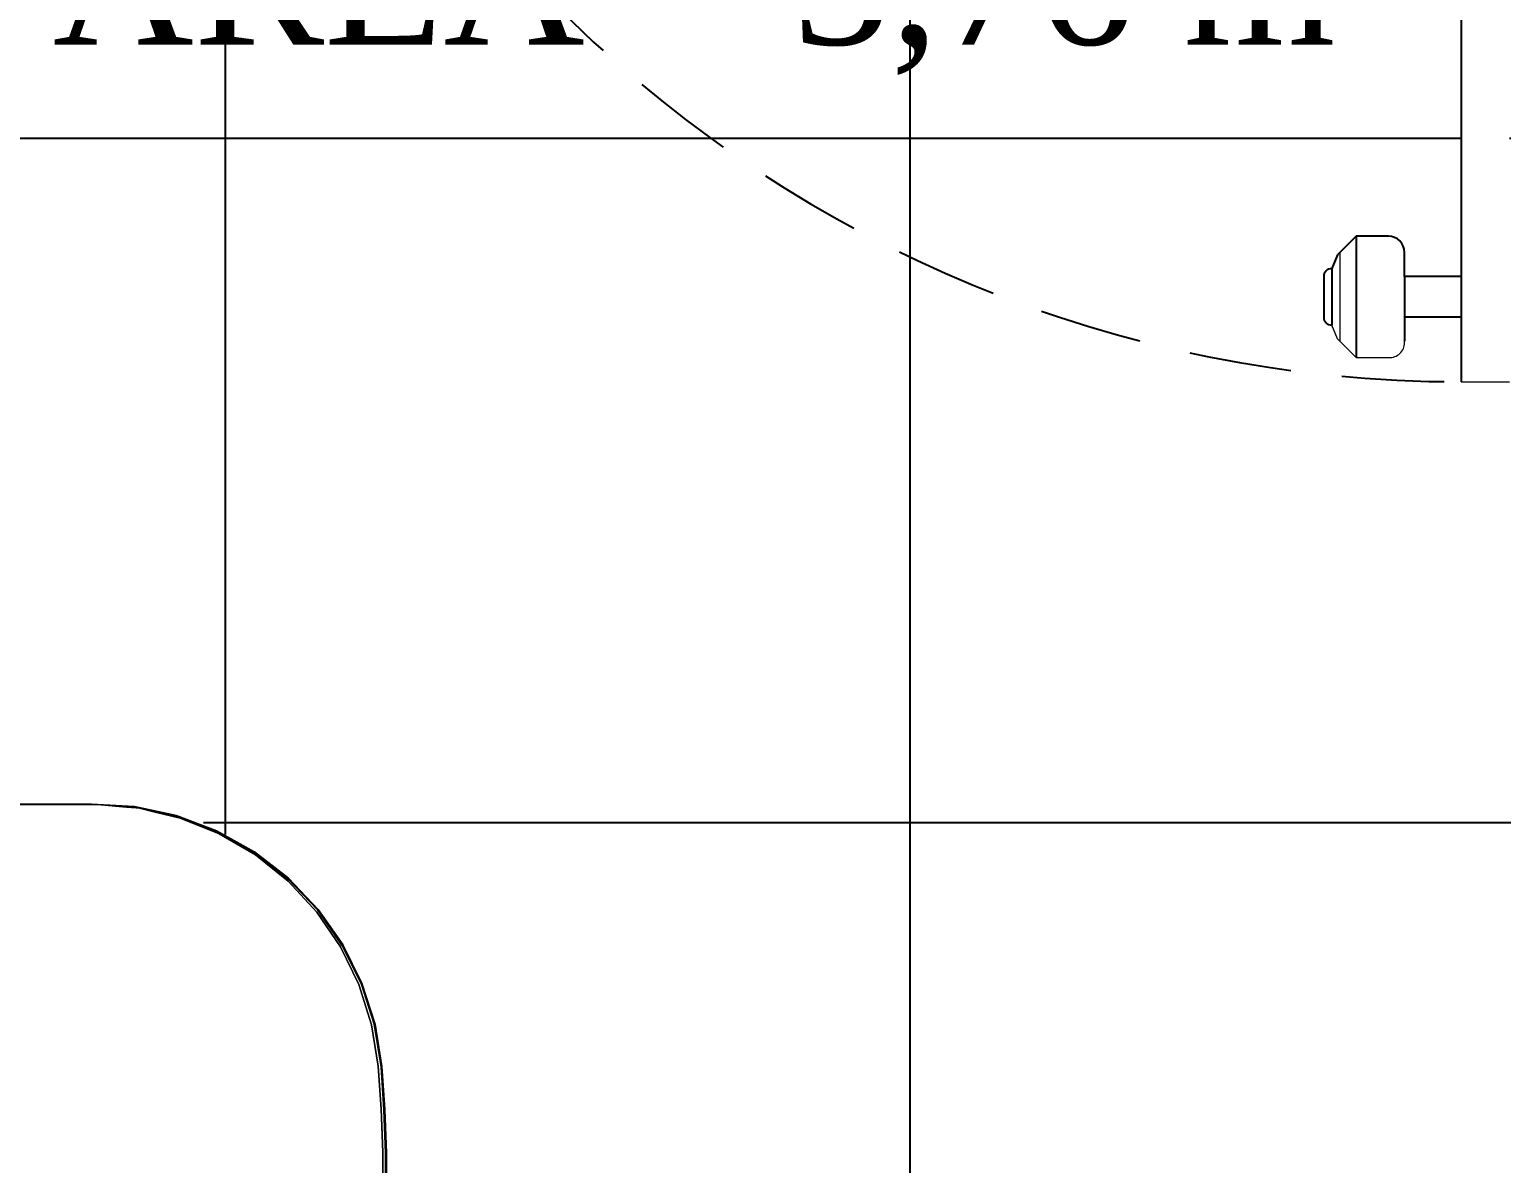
# Model space of a CAD drawing. Header units: millimetres. Extents: x 103208 to 171806, y -164 to 10038.
# Drawn here: x 108915.2 to 109006.3, y 6371.3 to 6441.4 of the extents above; entities that cross this region are included whole.
import ezdxf

# ---------------------------------------------------------------- set-up
doc = ezdxf.new("R2010")
doc.units = ezdxf.units.MM
doc.linetypes.add('HIDDEN', pattern=[9.525, 6.35, -3.175])
for name, color, linetype, lineweight in [('MEDIDAS', 7, 'Continuous', 0), ('Moveis', 1, 'Continuous', 9), ('Parede Baixa', 5, 'Continuous', 50), ('Portas - Janelas', 2, 'Continuous', 20)]:
    doc.layers.add(name, color=color, linetype=linetype, lineweight=lineweight)
for name, color, linetype in [('Piso', 55, 'Continuous'), ('PORTAS', 3, 'Continuous'), ('Portas-Cotas', 2, 'Continuous'), ('Portas-Projeção', 55, 'HIDDEN')]:
    doc.layers.add(name, color=color, linetype=linetype)
doc.styles.add('Valéria', font='romantic.ttf', dxfattribs={"height": 10})
doc.dimstyles.new('Cota - 50', dxfattribs={"dimtxt": 10, "dimasz": 5, "dimexe": 10, "dimexo": 20, "dimgap": 5, "dimtad": 1, "dimtxsty": 'Valéria', "dimblk": 'DOT', "dimcen": 0, "dimclrd": 12, "dimclre": 12, "dimclrt": 2, "dimazin": 2, "dimtfac": 1, "dimtix": 1, "dimtmove": 0, "dimatfit": 3, "dimldrblk": 'DOT', "dimfxl": 1, "dimarcsym": 0})

# ---------------------------------------------------------------- blocks, each defined once
blk = doc.blocks.new('_Dot')
at = {"color": 0, "linetype": 'ByBlock', "lineweight": -2}
blk.add_line((-0.5, 0), (-1, 0), dxfattribs=at)
at = {"color": 0, "linetype": 'ByBlock', "const_width": 0.5}
blk.add_lwpolyline([(-0.25, 0, 1), (0.25, 0, 1)], format="xyb", close=True, dxfattribs=at)
blk = doc.blocks.new('*D1096')
at = {"layer": 'Defpoints', "color": 0, "transparency": 16777216}
for p in [(109951.626, 6718.846, 9825), (110050.404, 6581.569), (107511.636, 4963.145, 9825)]:
    blk.add_point(p, dxfattribs=at)
at = {"layer": 'MEDIDAS', "color": 12, "lineweight": -2, "transparency": 16777216}
for p, q in [((109963.308, 6702.612), (110056.245, 6573.452)), ((107614.473, 4828.789), (110046.346, 6578.649)), ((107523.318, 4946.911), (107616.255, 4817.752))]:
    blk.add_line(p, q, dxfattribs=at)
at = {"layer": 'MEDIDAS', "color": 12, "lineweight": -2, "transparency": 16777216, "xscale": 5, "yscale": 5, "zscale": 5}
for p, rotation in [((110050.404, 6581.569), 35.73698977606095), ((107610.414, 4825.869), 215.736989776061)]:
    blk.add_blockref('_Dot', p, dxfattribs=dict(at, rotation=rotation))
at = {"layer": 'MEDIDAS', "color": 2, "transparency": 16777216, "insert": (108824.482, 5711.956), "char_height": 10, "attachment_point": 5, "rotation": 35.73699, "style": 'Valéria'}
blk.add_mtext('3006', dxfattribs=at)
blk = doc.blocks.new('u')
at = {"layer": 'Moveis', "invisible_edges": 3}
for points in [[(12556.061, 3322.426), (12633.549, 3335.554), (12556.095, 3322.404)], [(12556.061, 3322.426), (12633.549, 3335.554), (12556.095, 3322.404)], [(12556.061, 3322.426), (12633.549, 3335.554), (12556.095, 3322.404)], [(12556.061, 3322.426), (12633.549, 3335.554), (12556.095, 3322.404)], [(12556.061, 3322.426), (12633.549, 3335.554), (12556.095, 3322.404)], [(12556.095, 3322.404), (12633.549, 3335.554), (12556.232, 3322.311)], [(12556.095, 3322.404), (12633.549, 3335.554), (12556.232, 3322.311)], [(12556.095, 3322.404), (12633.549, 3335.554), (12556.232, 3322.311)], [(12556.095, 3322.404), (12633.549, 3335.554), (12556.232, 3322.311)], [(12556.095, 3322.404), (12633.549, 3335.554), (12556.232, 3322.311)], [(12556.232, 3322.311), (12633.549, 3335.554), (12556.257, 3322.282)], [(12556.232, 3322.311), (12633.549, 3335.554), (12556.257, 3322.282)], [(12556.232, 3322.311), (12633.549, 3335.554), (12556.257, 3322.282)], [(12556.232, 3322.311), (12633.549, 3335.554), (12556.257, 3322.282)], [(12556.232, 3322.311), (12633.549, 3335.554), (12556.257, 3322.282)], [(12556.257, 3322.282), (12633.549, 3335.554), (12556.359, 3322.193)], [(12556.257, 3322.282), (12633.549, 3335.554), (12556.359, 3322.193)], [(12556.257, 3322.282), (12633.549, 3335.554), (12556.359, 3322.193)], [(12556.257, 3322.282), (12633.549, 3335.554), (12556.359, 3322.193)], [(12556.257, 3322.282), (12633.549, 3335.554), (12556.359, 3322.193)], [(12556.359, 3322.193), (12633.549, 3335.554), (12556.382, 3322.167)], [(12556.359, 3322.193), (12633.549, 3335.554), (12556.382, 3322.167)], [(12556.359, 3322.193), (12633.549, 3335.554), (12556.382, 3322.167)], [(12556.359, 3322.193), (12633.549, 3335.554), (12556.382, 3322.167)], [(12556.359, 3322.193), (12633.549, 3335.554), (12556.382, 3322.167)], [(12556.382, 3322.167), (12633.549, 3335.554), (12556.494, 3322.031)], [(12556.382, 3322.167), (12633.549, 3335.554), (12556.494, 3322.031)], [(12556.382, 3322.167), (12633.549, 3335.554), (12556.494, 3322.031)], [(12556.382, 3322.167), (12633.549, 3335.554), (12556.494, 3322.031)], [(12556.382, 3322.167), (12633.549, 3335.554), (12556.494, 3322.031)], [(12556.494, 3322.031), (12633.549, 3335.554), (12556.593, 3321.876)], [(12556.494, 3322.031), (12633.549, 3335.554), (12556.593, 3321.876)], [(12556.494, 3322.031), (12633.549, 3335.554), (12556.593, 3321.876)], [(12556.494, 3322.031), (12633.549, 3335.554), (12556.593, 3321.876)], [(12556.494, 3322.031), (12633.549, 3335.554), (12556.593, 3321.876)], [(12556.593, 3321.876), (12633.549, 3335.554), (12556.603, 3321.851)], [(12556.593, 3321.876), (12633.549, 3335.554), (12556.603, 3321.851)], [(12556.593, 3321.876), (12633.549, 3335.554), (12556.603, 3321.851)], [(12556.593, 3321.876), (12633.549, 3335.554), (12556.603, 3321.851)], [(12556.593, 3321.876), (12633.549, 3335.554), (12556.603, 3321.851)], [(12556.603, 3321.851), (12633.549, 3335.554), (12556.676, 3321.704)], [(12556.603, 3321.851), (12633.549, 3335.554), (12556.676, 3321.704)], [(12556.603, 3321.851), (12633.549, 3335.554), (12556.676, 3321.704)], [(12556.603, 3321.851), (12633.549, 3335.554), (12556.676, 3321.704)], [(12556.603, 3321.851), (12633.549, 3335.554), (12556.676, 3321.704)], [(12556.676, 3321.704), (12633.549, 3335.554), (12556.684, 3321.683)], [(12556.676, 3321.704), (12633.549, 3335.554), (12556.684, 3321.683)], [(12556.676, 3321.704), (12633.549, 3335.554), (12556.684, 3321.683)], [(12556.676, 3321.704), (12633.549, 3335.554), (12556.684, 3321.683)], [(12556.676, 3321.704), (12633.549, 3335.554), (12556.684, 3321.683)], [(12556.684, 3321.683), (12633.549, 3335.554), (12556.748, 3321.503)], [(12556.684, 3321.683), (12633.549, 3335.554), (12556.748, 3321.503)], [(12556.684, 3321.683), (12633.549, 3335.554), (12556.748, 3321.503)], [(12556.684, 3321.683), (12633.549, 3335.554), (12556.748, 3321.503)], [(12556.684, 3321.683), (12633.549, 3335.554), (12556.748, 3321.503)], [(12556.748, 3321.503), (12633.549, 3335.554), (12556.795, 3321.312)], [(12556.748, 3321.503), (12633.549, 3335.554), (12556.795, 3321.312)], [(12556.748, 3321.503), (12633.549, 3335.554), (12556.795, 3321.312)], [(12556.748, 3321.503), (12633.549, 3335.554), (12556.795, 3321.312)], [(12556.748, 3321.503), (12633.549, 3335.554), (12556.795, 3321.312)], [(12556.795, 3321.312), (12633.549, 3335.554), (12556.824, 3321.114)], [(12556.795, 3321.312), (12633.549, 3335.554), (12556.824, 3321.114)], [(12556.795, 3321.312), (12633.549, 3335.554), (12556.824, 3321.114)], [(12556.795, 3321.312), (12633.549, 3335.554), (12556.824, 3321.114)], [(12556.795, 3321.312), (12633.549, 3335.554), (12556.824, 3321.114)], [(12556.824, 3321.114), (12633.549, 3335.554), (12556.833, 3320.923)], [(12556.824, 3321.114), (12633.549, 3335.554), (12556.833, 3320.923)], [(12556.824, 3321.114), (12633.549, 3335.554), (12556.833, 3320.923)], [(12556.824, 3321.114), (12633.549, 3335.554), (12556.833, 3320.923)], [(12556.824, 3321.114), (12633.549, 3335.554), (12556.833, 3320.923)], [(12556.833, 3320.923), (12633.549, 3335.554), (12556.833, 3308.185)], [(12556.833, 3320.923), (12633.549, 3335.554), (12556.833, 3308.185)], [(12556.833, 3320.923), (12633.549, 3335.554), (12556.833, 3308.185)], [(12556.833, 3320.923), (12633.549, 3335.554), (12556.833, 3308.185)], [(12556.833, 3320.923), (12633.549, 3335.554), (12556.833, 3308.185)]]:
    blk.add_3dface(points, dxfattribs=at)

msp = doc.modelspace()

# ---------------------------------------------------------------- hatches: boundary and pattern name
at = {"layer": 'Piso'}
h = msp.add_hatch(dxfattribs=at)
h.set_pattern_fill('ANSI37', color=256, scale=13.333333, angle=-45)
h.set_pattern_definition([(360, (-5584.31, 0), (3e-14, 42.333333), []), (90, (-5584.31, 0), (-42.333333, 3e-14), [])])
edge = h.paths.add_edge_path()
edge.add_line((109019.2804, 6498.6757), (109016.78055, 6498.6757))
edge.add_line((109016.78055, 6498.6757), (109016.78055, 6496.62162))
edge.add_line((109016.78055, 6496.62162), (109006.78055, 6496.62162))
edge.add_line((109006.78055, 6496.62162), (109006.78055, 6426.12162))
edge.add_line((109006.78055, 6426.12162), (109010.28055, 6426.12162))
edge.add_line((109010.28055, 6426.12162), (109010.28055, 6428.62162))
edge.add_line((109010.28055, 6428.62162), (109013.41632, 6428.62162))
edge.add_line((109013.41632, 6428.62162), (109015.17059, 6426.43446))
edge.add_line((109015.17059, 6426.43446), (109015.27935, 6426.15626))
edge.add_line((109015.27935, 6426.15626), (109015.28055, 6423.62162))
edge.add_line((109015.28055, 6423.62162), (109014.42699, 6422.26807))
edge.add_line((109014.42699, 6422.26807), (109013.28055, 6421.12162))
edge.add_line((109013.28055, 6421.12162), (109009.8588, 6421.2633))
edge.add_line((109009.8588, 6421.2633), (109010.28055, 6423.62162))
edge.add_line((109010.28055, 6423.62162), (109006.78055, 6423.62162))
edge.add_line((109006.78055, 6423.62162), (109006.78055, 6419.62162))
edge.add_line((109006.78055, 6419.62162), (109003.78055, 6419.62162))
edge.add_line((109003.78055, 6419.62162), (109003.78055, 6423.62162))
edge.add_line((109003.78055, 6423.62162), (109000.28055, 6423.62162))
edge.add_line((109000.28055, 6423.62162), (109000.28055, 6420.96827))
edge.add_line((109000.28055, 6420.96827), (108997.28055, 6421.12162))
edge.add_line((108997.28055, 6421.12162), (108996.1341, 6422.26807))
edge.add_line((108996.1341, 6422.26807), (108995.05564, 6423.50333))
edge.add_line((108995.05564, 6423.50333), (108995.24283, 6426.74597))
edge.add_line((108995.24283, 6426.74597), (108995.78055, 6426.62162))
edge.add_line((108995.78055, 6426.62162), (108996.1341, 6427.47517))
edge.add_line((108996.1341, 6427.47517), (108997.28055, 6428.62162))
edge.add_line((108997.28055, 6428.62162), (109000.58054, 6428.62162))
edge.add_line((109000.58054, 6428.62162), (109000.28055, 6426.12162))
edge.add_line((109000.28055, 6426.12162), (109003.78055, 6426.12162))
edge.add_line((109003.78055, 6426.12162), (109003.78055, 6498.62162))
edge.add_line((109003.78055, 6498.62162), (109006.78055, 6498.62162))
edge.add_line((109006.78055, 6498.62162), (109006.78055, 6501.62162))
edge.add_line((109006.78055, 6501.62162), (108924.69773, 6501.62162))
edge.add_line((108924.69773, 6501.62162), (108924.69773, 6495.79188))
edge.add_line((108924.69773, 6495.79188), (108914.69773, 6495.79188))
edge.add_line((108914.69773, 6495.79188), (108914.6852, 6498.10939))
edge.add_line((108914.6852, 6498.10939), (108909.86158, 6498.0833))
edge.add_line((108909.86158, 6498.0833), (108909.52567, 6418.08031))
edge.add_line((108909.52567, 6418.08031), (108858.89151, 6417.46787))
edge.add_line((108858.89151, 6417.46787), (108858.81581, 6401.58799))
edge.add_line((108858.81581, 6401.58799), (108864.45401, 6400.79907))
edge.add_line((108864.45401, 6400.79907), (108864.4851, 6398.58409))
edge.add_line((108864.4851, 6398.58409), (108864.83206, 6398.32863))
edge.add_line((108864.83206, 6398.32863), (108865.19709, 6397.86501))
edge.add_line((108865.19709, 6397.86501), (108865.36032, 6397.53206))
edge.add_line((108865.36032, 6397.53206), (108865.45598, 6397.14346))
edge.add_line((108865.45598, 6397.14346), (108865.49688, 6396.7975))
edge.add_line((108865.49688, 6396.7975), (108865.68125, 6380.05355))
edge.add_line((108865.68125, 6380.05355), (108865.1646, 6378.59321))
edge.add_line((108865.1646, 6378.59321), (108863.62894, 6377.97368))
edge.add_line((108863.62894, 6377.97368), (108863.09738, 6378.75546))
edge.add_line((108863.09738, 6378.75546), (108863.37799, 6379.34551))
edge.add_line((108863.37799, 6379.34551), (108864.02756, 6379.69958))
edge.add_line((108864.02756, 6379.69958), (108864.48039, 6380.36429))
edge.add_line((108864.48039, 6380.36429), (108864.45401, 6395.67907))
edge.add_line((108864.45401, 6395.67907), (108858.78778, 6395.70608))
edge.add_line((108858.78778, 6395.70608), (108858.65014, 6366.82893))
edge.add_line((108858.65014, 6366.82893), (108858.65411, 6376.81661))
edge.add_line((108858.65411, 6376.81661), (108862.12868, 6376.81661))
edge.add_line((108862.12868, 6376.81661), (108863.08181, 6376.8856))
edge.add_line((108863.08181, 6376.8856), (108865.48111, 6376.8856))
edge.add_line((108865.48111, 6376.8856), (108865.07841, 6372.65661))
edge.add_line((108865.07841, 6372.65661), (108867.60552, 6372.65661))
edge.add_line((108867.60552, 6372.65661), (108865.4069, 6393.38374))
edge.add_line((108865.4069, 6393.38374), (108921.97684, 6394.52432))
edge.add_line((108921.97684, 6394.52432), (108932.52236, 6388.86166))
edge.add_line((108932.52236, 6388.86166), (108937.30411, 6380.07023))
edge.add_line((108937.30411, 6380.07023), (108939.04384, 6377.16726))
edge.add_line((108939.04384, 6377.16726), (108937.28215, 6370.27731))
edge.add_line((108937.28215, 6370.27731), (108938.53327, 6363.14096))
edge.add_line((108938.53327, 6363.14096), (108938.29265, 6349.41566))
edge.add_line((108938.29265, 6349.41566), (108935.38735, 6344.19096))
edge.add_line((108935.38735, 6344.19096), (108931.84675, 6342.47854))
edge.add_line((108931.84675, 6342.47854), (108927.91561, 6342.4961))
edge.add_line((108927.91561, 6342.4961), (108912.94648, 6342.28792))
edge.add_line((108912.94648, 6342.28792), (108868.03574, 6343.03855))
edge.add_line((108868.03574, 6343.03855), (108867.95484, 6367.53661))
edge.add_line((108867.95484, 6367.53661), (108865.39087, 6367.53661))
edge.add_line((108865.39087, 6367.53661), (108865.29847, 6365.44075))
edge.add_line((108865.29847, 6365.44075), (108862.74244, 6365.14635))
edge.add_line((108862.74244, 6365.14635), (108863.41208, 6363.3651))
edge.add_line((108863.41208, 6363.3651), (108858.58321, 6363.38812))
edge.add_line((108858.58321, 6363.38812), (108858.53863, 6342.80594))
edge.add_line((108858.53863, 6342.80594), (109018.88611, 6342.08983))
edge.add_line((109018.88611, 6342.08983), (109018.84203, 6498.6757))

# ---------------------------------------------------------------- linework, layer by layer
at = {"layer": 'Moveis'}
for p, q in [((108919.08683, 6393.49962, 9825), (108867.95484, 6393.49962, 9825)), ((108919.45567, 6393.47315, 9825), (108878.95082, 6393.47315, 9825)), ((108919.08683, 6393.49962, 9825), (108919.45567, 6393.47315, 9825)), ((108921.24849, 6393.3138, 9825), (108919.45567, 6393.47315, 9825)), ((108919.45567, 6393.47315, 9825), (108921.74357, 6393.34028, 9825)), ((108921.84911, 6393.26042, 9825), (108921.24849, 6393.3138, 9825)), ((108921.73563, 6393.2846, 9825), (108921.24849, 6393.3138, 9825)), ((108921.73563, 6393.2846, 9825), (108921.84911, 6393.26042, 9825)), ((108921.74357, 6393.34028, 9825), (108924.34665, 6392.78561, 9825)), ((108922.04514, 6393.243, 9825), (108921.84911, 6393.26042, 9825)), ((108922.04514, 6393.243, 9825), (108922.94468, 6393.027, 9825)), ((108922.94468, 6393.027, 9825), (108924.33051, 6392.73173, 9825)), ((108922.94468, 6393.027, 9825), (108924.57297, 6392.63601, 9825)), ((108924.33051, 6392.73173, 9825), (108924.57297, 6392.63601, 9825)), ((108924.34665, 6392.78561, 9825), (108926.83757, 6391.84807, 9825)), ((108926.98461, 6391.66528, 9825), (108924.57297, 6392.63601, 9825)), ((108924.57297, 6392.63601, 9825), (108926.8136, 6391.79719, 9825)), ((108929.12909, 6390.50198, 9825), (108926.8136, 6391.79719, 9825)), ((108926.83757, 6391.84807, 9825), (108929.16036, 6390.54873, 9825)), ((108929.22804, 6390.35175, 9825), (108926.98461, 6391.66528, 9825)), ((108929.12909, 6390.50198, 9825), (108931.22496, 6388.8752, 9825)), ((108929.16036, 6390.54873, 9825), (108931.26284, 6388.91678, 9825)), ((108929.22804, 6390.35175, 9825), (108931.25485, 6388.72376, 9825)), ((108933.05411, 6386.95341, 9825), (108931.22496, 6388.8752, 9825)), ((108933.02133, 6386.81644, 9825), (108931.25485, 6388.72376, 9825)), ((108931.26284, 6388.91678, 9825), (108933.09775, 6386.98889, 9825)), ((108933.02133, 6386.81644, 9825), (108934.48936, 6384.67092, 9825)), ((108933.05411, 6386.95341, 9825), (108934.57544, 6384.77979, 9825)), ((108933.09775, 6386.98889, 9825), (108934.62387, 6384.80838, 9825)), ((108935.62727, 6382.33351, 9825), (108934.48936, 6384.67092, 9825)), ((108934.57544, 6384.77979, 9825), (108935.75477, 6382.40318, 9825)), ((108934.62387, 6384.80838, 9825), (108935.80692, 6382.42425, 9825)), ((108936.4105, 6379.85463, 9825), (108935.62727, 6382.33351, 9825)), ((108936.56559, 6379.87698, 9825), (108935.75477, 6382.40318, 9825)), ((108935.80692, 6382.42425, 9825), (108936.62029, 6379.89007, 9825)), ((108936.4105, 6379.85463, 9825), (108936.82217, 6377.28775, 9825)), ((108936.56559, 6379.87698, 9825), (108936.98969, 6377.25797, 9825)), ((108936.62029, 6379.89007, 9825), (108937.04573, 6377.26278, 9825)), ((108937.00447, 6374.62719, 9825), (108936.82217, 6377.28775, 9825)), ((108937.17199, 6374.59741, 9825), (108936.98969, 6377.25797, 9825)), ((108937.04573, 6377.26278, 9825), (108937.22816, 6374.6003, 9825)), ((108937.00447, 6374.62719, 9825), (108937.09567, 6371.96195, 9825)), ((108937.2632, 6371.93217, 9825), (108937.17199, 6374.59741, 9825)), ((108937.22816, 6374.6003, 9825), (108937.31943, 6371.93313, 9825)), ((108937.09567, 6371.96195, 9825), (108937.09567, 6368.29082, 9825)), ((108937.2632, 6368.26104, 9825), (108937.2632, 6371.93217, 9825)), ((108937.31943, 6371.93313, 9825), (108937.33084, 6370.59877, 9825))]:
    msp.add_line(p, q, dxfattribs=at)
for points, invisible_edges in [([(108867.95484, 6393.49962, 9825), (108963.44284, 6434.87444, 9825), (108919.08683, 6393.49962, 9825)], 3), ([(108867.95484, 6393.49962, 9825), (108963.44284, 6434.87444, 9825), (108919.08683, 6393.49962, 9825)], 3), ([(108867.95484, 6393.49962, 9825), (108963.44284, 6434.87444, 9825), (108919.08683, 6393.49962, 9825)], 3), ([(108867.95484, 6393.49962, 9825), (108963.44284, 6434.87444, 9825), (108919.08683, 6393.49962, 9825)], 3), ([(108867.95484, 6393.49962, 9825), (108963.44284, 6434.87444, 9825), (108919.08683, 6393.49962, 9825)], 3), ([(108919.08683, 6393.49962, 9825), (108963.44284, 6434.87444, 9825), (108919.45567, 6393.47315, 9825)], 3), ([(108919.08683, 6393.49962, 9825), (108963.44284, 6434.87444, 9825), (108919.45567, 6393.47315, 9825)], 3), ([(108919.08683, 6393.49962, 9825), (108963.44284, 6434.87444, 9825), (108919.45567, 6393.47315, 9825)], 3), ([(108919.08683, 6393.49962, 9825), (108963.44284, 6434.87444, 9825), (108919.45567, 6393.47315, 9825)], 3), ([(108919.08683, 6393.49962, 9825), (108963.44284, 6434.87444, 9825), (108919.45567, 6393.47315, 9825)], 3), ([(108919.45567, 6393.47315, 9825), (108963.44284, 6434.87444, 9825), (108921.74357, 6393.34028, 9825)], 3), ([(108919.45567, 6393.47315, 9825), (108963.44284, 6434.87444, 9825), (108921.74357, 6393.34028, 9825)], 3), ([(108919.45567, 6393.47315, 9825), (108963.44284, 6434.87444, 9825), (108921.74357, 6393.34028, 9825)], 3), ([(108919.45567, 6393.47315, 9825), (108963.44284, 6434.87444, 9825), (108921.74357, 6393.34028, 9825)], 3), ([(108919.45567, 6393.47315, 9825), (108963.44284, 6434.87444, 9825), (108921.74357, 6393.34028, 9825)], 3), ([(108921.74357, 6393.34028, 9825), (108963.44284, 6434.87444, 9825), (108924.34665, 6392.78561, 9825)], 3), ([(108921.74357, 6393.34028, 9825), (108963.44284, 6434.87444, 9825), (108924.34665, 6392.78561, 9825)], 3), ([(108921.74357, 6393.34028, 9825), (108963.44284, 6434.87444, 9825), (108924.34665, 6392.78561, 9825)], 3), ([(108921.74357, 6393.34028, 9825), (108963.44284, 6434.87444, 9825), (108924.34665, 6392.78561, 9825)], 3), ([(108921.74357, 6393.34028, 9825), (108963.44284, 6434.87444, 9825), (108924.34665, 6392.78561, 9825)], 3), ([(108924.34665, 6392.78561, 9825), (108963.44284, 6434.87444, 9825), (108926.83757, 6391.84807, 9825)], 3), ([(108924.34665, 6392.78561, 9825), (108963.44284, 6434.87444, 9825), (108926.83757, 6391.84807, 9825)], 3), ([(108924.34665, 6392.78561, 9825), (108963.44284, 6434.87444, 9825), (108926.83757, 6391.84807, 9825)], 3), ([(108924.34665, 6392.78561, 9825), (108963.44284, 6434.87444, 9825), (108926.83757, 6391.84807, 9825)], 3), ([(108924.34665, 6392.78561, 9825), (108963.44284, 6434.87444, 9825), (108926.83757, 6391.84807, 9825)], 3), ([(108926.83757, 6391.84807, 9825), (108963.44284, 6434.87444, 9825), (108929.16036, 6390.54873, 9825)], 3), ([(108926.83757, 6391.84807, 9825), (108963.44284, 6434.87444, 9825), (108929.16036, 6390.54873, 9825)], 3), ([(108926.83757, 6391.84807, 9825), (108963.44284, 6434.87444, 9825), (108929.16036, 6390.54873, 9825)], 3), ([(108926.83757, 6391.84807, 9825), (108963.44284, 6434.87444, 9825), (108929.16036, 6390.54873, 9825)], 3), ([(108926.83757, 6391.84807, 9825), (108963.44284, 6434.87444, 9825), (108929.16036, 6390.54873, 9825)], 3), ([(108929.16036, 6390.54873, 9825), (108963.44284, 6434.87444, 9825), (108931.26284, 6388.91678, 9825)], 3), ([(108929.16036, 6390.54873, 9825), (108963.44284, 6434.87444, 9825), (108931.26284, 6388.91678, 9825)], 3), ([(108929.16036, 6390.54873, 9825), (108963.44284, 6434.87444, 9825), (108931.26284, 6388.91678, 9825)], 3), ([(108929.16036, 6390.54873, 9825), (108963.44284, 6434.87444, 9825), (108931.26284, 6388.91678, 9825)], 3), ([(108929.16036, 6390.54873, 9825), (108963.44284, 6434.87444, 9825), (108931.26284, 6388.91678, 9825)], 3), ([(108931.26284, 6388.91678, 9825), (108963.44284, 6434.87444, 9825), (108933.09775, 6386.98889, 9825)], 3), ([(108931.26284, 6388.91678, 9825), (108963.44284, 6434.87444, 9825), (108933.09775, 6386.98889, 9825)], 3), ([(108931.26284, 6388.91678, 9825), (108963.44284, 6434.87444, 9825), (108933.09775, 6386.98889, 9825)], 3), ([(108931.26284, 6388.91678, 9825), (108963.44284, 6434.87444, 9825), (108933.09775, 6386.98889, 9825)], 3), ([(108931.26284, 6388.91678, 9825), (108963.44284, 6434.87444, 9825), (108933.09775, 6386.98889, 9825)], 3), ([(108933.09775, 6386.98889, 9825), (108963.44284, 6434.87444, 9825), (108934.62387, 6384.80838, 9825)], 3), ([(108933.09775, 6386.98889, 9825), (108963.44284, 6434.87444, 9825), (108934.62387, 6384.80838, 9825)], 3), ([(108933.09775, 6386.98889, 9825), (108963.44284, 6434.87444, 9825), (108934.62387, 6384.80838, 9825)], 3), ([(108933.09775, 6386.98889, 9825), (108963.44284, 6434.87444, 9825), (108934.62387, 6384.80838, 9825)], 3), ([(108933.09775, 6386.98889, 9825), (108963.44284, 6434.87444, 9825), (108934.62387, 6384.80838, 9825)], 3), ([(108934.62387, 6384.80838, 9825), (108963.44284, 6434.87444, 9825), (108935.80692, 6382.42425, 9825)], 3), ([(108934.62387, 6384.80838, 9825), (108963.44284, 6434.87444, 9825), (108935.80692, 6382.42425, 9825)], 3), ([(108934.62387, 6384.80838, 9825), (108963.44284, 6434.87444, 9825), (108935.80692, 6382.42425, 9825)], 3), ([(108934.62387, 6384.80838, 9825), (108963.44284, 6434.87444, 9825), (108935.80692, 6382.42425, 9825)], 3), ([(108934.62387, 6384.80838, 9825), (108963.44284, 6434.87444, 9825), (108935.80692, 6382.42425, 9825)], 3), ([(108935.80692, 6382.42425, 9825), (108963.44284, 6434.87444, 9825), (108936.62029, 6379.89007, 9825)], 3), ([(108935.80692, 6382.42425, 9825), (108963.44284, 6434.87444, 9825), (108936.62029, 6379.89007, 9825)], 3), ([(108935.80692, 6382.42425, 9825), (108963.44284, 6434.87444, 9825), (108936.62029, 6379.89007, 9825)], 3), ([(108935.80692, 6382.42425, 9825), (108963.44284, 6434.87444, 9825), (108936.62029, 6379.89007, 9825)], 3), ([(108935.80692, 6382.42425, 9825), (108963.44284, 6434.87444, 9825), (108936.62029, 6379.89007, 9825)], 3), ([(108936.62029, 6379.89007, 9825), (108963.44284, 6434.87444, 9825), (108937.04573, 6377.26278, 9825)], 3), ([(108936.62029, 6379.89007, 9825), (108963.44284, 6434.87444, 9825), (108937.04573, 6377.26278, 9825)], 3), ([(108936.62029, 6379.89007, 9825), (108963.44284, 6434.87444, 9825), (108937.04573, 6377.26278, 9825)], 3), ([(108936.62029, 6379.89007, 9825), (108963.44284, 6434.87444, 9825), (108937.04573, 6377.26278, 9825)], 3), ([(108936.62029, 6379.89007, 9825), (108963.44284, 6434.87444, 9825), (108937.04573, 6377.26278, 9825)], 3), ([(108937.04573, 6377.26278, 9825), (108963.44284, 6434.87444, 9825), (108937.22816, 6374.6003, 9825)], 3), ([(108937.04573, 6377.26278, 9825), (108963.44284, 6434.87444, 9825), (108937.22816, 6374.6003, 9825)], 3), ([(108937.04573, 6377.26278, 9825), (108963.44284, 6434.87444, 9825), (108937.22816, 6374.6003, 9825)], 3), ([(108937.04573, 6377.26278, 9825), (108963.44284, 6434.87444, 9825), (108937.22816, 6374.6003, 9825)], 3), ([(108937.04573, 6377.26278, 9825), (108963.44284, 6434.87444, 9825), (108937.22816, 6374.6003, 9825)], 3), ([(108937.22816, 6374.6003, 9825), (108963.44284, 6434.87444, 9825), (108937.31943, 6371.93313, 9825)], 3), ([(108937.22816, 6374.6003, 9825), (108963.44284, 6434.87444, 9825), (108937.31943, 6371.93313, 9825)], 3), ([(108937.22816, 6374.6003, 9825), (108963.44284, 6434.87444, 9825), (108937.31943, 6371.93313, 9825)], 3), ([(108937.22816, 6374.6003, 9825), (108963.44284, 6434.87444, 9825), (108937.31943, 6371.93313, 9825)], 3), ([(108937.22816, 6374.6003, 9825), (108963.44284, 6434.87444, 9825), (108937.31943, 6371.93313, 9825)], 3), ([(108937.31943, 6371.93313, 9825), (108963.44284, 6434.87444, 9825), (108937.33084, 6370.59877, 9825)], 3), ([(108937.31943, 6371.93313, 9825), (108963.44284, 6434.87444, 9825), (108937.33084, 6370.59877, 9825)], 3), ([(108937.31943, 6371.93313, 9825), (108963.44284, 6434.87444, 9825), (108937.33084, 6370.59877, 9825)], 3), ([(108937.31943, 6371.93313, 9825), (108963.44284, 6434.87444, 9825), (108937.33084, 6370.59877, 9825)], 3), ([(108937.31943, 6371.93313, 9825), (108963.44284, 6434.87444, 9825), (108937.33084, 6370.59877, 9825)], 3), ([(108878.95082, 6393.47315, 9825), (108867.95484, 6393.49962, 9825), (108919.08683, 6393.49962, 9825)], 13), ([(108878.49248, 6346.77962, 9825), (108878.65243, 6393.25011, 9825), (108919.45567, 6346.77962, 9825)], 3), ([(108878.95082, 6393.47315, 9825), (108919.08683, 6393.49962, 9825), (108919.45567, 6393.47315, 9825)], 1), ([(108919.45567, 6346.77962, 9825), (108878.95082, 6393.47315, 9825), (108919.45567, 6393.47315, 9825)], 13), ([(108922.04514, 6347.00977, 9825), (108919.45567, 6393.47315, 9825), (108921.24849, 6393.3138, 9825)], 13), ([(108921.74357, 6393.34028, 9825), (108921.24849, 6393.3138, 9825), (108919.45567, 6393.47315, 9825)], 1), ([(108919.45567, 6346.77962, 9825), (108919.45567, 6393.47315, 9825), (108922.04514, 6347.00977, 9825)], 3), ([(108921.24849, 6393.3138, 9825), (108921.74357, 6393.34028, 9825), (108921.73563, 6393.2846, 9825)], 3), ([(108922.04514, 6347.00977, 9825), (108921.24849, 6393.3138, 9825), (108921.84911, 6393.26042, 9825)], 13), ([(108921.73563, 6393.2846, 9825), (108921.74357, 6393.34028, 9825), (108921.84911, 6393.26042, 9825)], 3), ([(108922.04514, 6393.243, 9825), (108921.74357, 6393.34028, 9825), (108924.34665, 6392.78561, 9825)], 13), ([(108921.84911, 6393.26042, 9825), (108921.74357, 6393.34028, 9825), (108922.04514, 6393.243, 9825)], 3), ([(108922.04514, 6347.00977, 9825), (108921.84911, 6393.26042, 9825), (108922.04514, 6393.243, 9825)], 13), ([(108924.57297, 6347.61676, 9825), (108922.04514, 6393.243, 9825), (108922.94468, 6393.027, 9825)], 13), ([(108922.04514, 6347.00977, 9825), (108922.04514, 6393.243, 9825), (108924.57297, 6347.61676, 9825)], 3), ([(108922.04514, 6393.243, 9825), (108924.34665, 6392.78561, 9825), (108922.94468, 6393.027, 9825)], 3), ([(108924.57297, 6347.61676, 9825), (108922.94468, 6393.027, 9825), (108924.57297, 6392.63601, 9825)], 13), ([(108922.94468, 6393.027, 9825), (108924.34665, 6392.78561, 9825), (108924.33051, 6392.73173, 9825)], 3), ([(108924.33051, 6392.73173, 9825), (108924.34665, 6392.78561, 9825), (108924.57297, 6392.63601, 9825)], 3), ([(108924.57297, 6392.63601, 9825), (108924.34665, 6392.78561, 9825), (108926.83757, 6391.84807, 9825)], 13), ([(108924.57297, 6392.63601, 9825), (108926.83757, 6391.84807, 9825), (108926.8136, 6391.79719, 9825)], 3), ([(108924.57297, 6347.61676, 9825), (108924.57297, 6392.63601, 9825), (108926.98461, 6348.58749, 9825)], 3), ([(108926.98461, 6348.58749, 9825), (108924.57297, 6392.63601, 9825), (108926.98461, 6391.66528, 9825)], 13), ([(108926.8136, 6391.79719, 9825), (108926.98461, 6391.66528, 9825), (108924.57297, 6392.63601, 9825)], 1), ([(108926.8136, 6391.79719, 9825), (108926.83757, 6391.84807, 9825), (108929.12909, 6390.50198, 9825)], 3), ([(108926.98461, 6391.66528, 9825), (108926.8136, 6391.79719, 9825), (108929.12909, 6390.50198, 9825)], 13), ([(108929.12909, 6390.50198, 9825), (108926.83757, 6391.84807, 9825), (108929.16036, 6390.54873, 9825)], 13), ([(108929.22804, 6349.90102, 9825), (108926.98461, 6391.66528, 9825), (108929.22804, 6390.35175, 9825)], 13), ([(108926.98461, 6348.58749, 9825), (108926.98461, 6391.66528, 9825), (108929.22804, 6349.90102, 9825)], 3), ([(108926.98461, 6391.66528, 9825), (108929.12909, 6390.50198, 9825), (108929.22804, 6390.35175, 9825)], 3), ([(108929.12909, 6390.50198, 9825), (108929.16036, 6390.54873, 9825), (108931.22496, 6388.8752, 9825)], 3), ([(108929.22804, 6390.35175, 9825), (108929.12909, 6390.50198, 9825), (108931.22496, 6388.8752, 9825)], 13), ([(108931.22496, 6388.8752, 9825), (108929.16036, 6390.54873, 9825), (108931.26284, 6388.91678, 9825)], 13), ([(108929.22804, 6349.90102, 9825), (108929.22804, 6390.35175, 9825), (108931.25485, 6351.52901, 9825)], 3), ([(108929.22804, 6390.35175, 9825), (108931.22496, 6388.8752, 9825), (108931.25485, 6388.72376, 9825)], 3), ([(108931.25485, 6351.52901, 9825), (108929.22804, 6390.35175, 9825), (108931.25485, 6388.72376, 9825)], 13), ([(108931.22496, 6388.8752, 9825), (108931.26284, 6388.91678, 9825), (108933.05411, 6386.95341, 9825)], 3), ([(108931.25485, 6388.72376, 9825), (108931.22496, 6388.8752, 9825), (108933.05411, 6386.95341, 9825)], 13), ([(108931.25485, 6351.52901, 9825), (108931.25485, 6388.72376, 9825), (108933.02133, 6353.43633, 9825)], 3), ([(108933.02133, 6353.43633, 9825), (108931.25485, 6388.72376, 9825), (108933.02133, 6386.81644, 9825)], 13), ([(108931.25485, 6388.72376, 9825), (108933.05411, 6386.95341, 9825), (108933.02133, 6386.81644, 9825)], 3), ([(108933.05411, 6386.95341, 9825), (108931.26284, 6388.91678, 9825), (108933.09775, 6386.98889, 9825)], 13), ([(108933.02133, 6386.81644, 9825), (108933.05411, 6386.95341, 9825), (108934.48936, 6384.67092, 9825)], 3), ([(108933.02133, 6353.43633, 9825), (108933.02133, 6386.81644, 9825), (108934.48936, 6355.58184, 9825)], 3), ([(108934.48936, 6355.58184, 9825), (108933.02133, 6386.81644, 9825), (108934.48936, 6384.67092, 9825)], 13), ([(108933.05411, 6386.95341, 9825), (108933.09775, 6386.98889, 9825), (108934.57544, 6384.77979, 9825)], 3), ([(108934.48936, 6384.67092, 9825), (108933.05411, 6386.95341, 9825), (108934.57544, 6384.77979, 9825)], 13), ([(108934.57544, 6384.77979, 9825), (108933.09775, 6386.98889, 9825), (108934.62387, 6384.80838, 9825)], 13), ([(108934.48936, 6384.67092, 9825), (108934.57544, 6384.77979, 9825), (108935.62727, 6382.33351, 9825)], 3), ([(108934.48936, 6355.58184, 9825), (108934.48936, 6384.67092, 9825), (108935.62727, 6357.91926, 9825)], 3), ([(108935.62727, 6357.91926, 9825), (108934.48936, 6384.67092, 9825), (108935.62727, 6382.33351, 9825)], 13), ([(108934.57544, 6384.77979, 9825), (108934.62387, 6384.80838, 9825), (108935.75477, 6382.40318, 9825)], 3), ([(108935.62727, 6382.33351, 9825), (108934.57544, 6384.77979, 9825), (108935.75477, 6382.40318, 9825)], 13), ([(108935.75477, 6382.40318, 9825), (108934.62387, 6384.80838, 9825), (108935.80692, 6382.42425, 9825)], 13), ([(108935.62727, 6382.33351, 9825), (108935.75477, 6382.40318, 9825), (108936.4105, 6379.85463, 9825)], 3), ([(108935.62727, 6357.91926, 9825), (108935.62727, 6382.33351, 9825), (108936.4105, 6360.39814, 9825)], 3), ([(108936.4105, 6360.39814, 9825), (108935.62727, 6382.33351, 9825), (108936.4105, 6379.85463, 9825)], 13), ([(108935.75477, 6382.40318, 9825), (108935.80692, 6382.42425, 9825), (108936.56559, 6379.87698, 9825)], 3), ([(108936.4105, 6379.85463, 9825), (108935.75477, 6382.40318, 9825), (108936.56559, 6379.87698, 9825)], 13), ([(108936.56559, 6379.87698, 9825), (108935.80692, 6382.42425, 9825), (108936.62029, 6379.89007, 9825)], 13), ([(108936.4105, 6379.85463, 9825), (108936.56559, 6379.87698, 9825), (108936.82217, 6377.28775, 9825)], 3), ([(108936.4105, 6360.39814, 9825), (108936.4105, 6379.85463, 9825), (108936.82217, 6362.96502, 9825)], 3), ([(108936.82217, 6362.96502, 9825), (108936.4105, 6379.85463, 9825), (108936.82217, 6377.28775, 9825)], 13), ([(108936.56559, 6379.87698, 9825), (108936.62029, 6379.89007, 9825), (108936.98969, 6377.25797, 9825)], 3), ([(108936.82217, 6377.28775, 9825), (108936.56559, 6379.87698, 9825), (108936.98969, 6377.25797, 9825)], 13), ([(108936.98969, 6377.25797, 9825), (108936.62029, 6379.89007, 9825), (108937.04573, 6377.26278, 9825)], 13), ([(108936.82217, 6377.28775, 9825), (108936.98969, 6377.25797, 9825), (108937.00447, 6374.62719, 9825)], 3), ([(108936.82217, 6362.96502, 9825), (108936.82217, 6377.28775, 9825), (108937.00447, 6365.62558, 9825)], 3), ([(108937.00447, 6365.62558, 9825), (108936.82217, 6377.28775, 9825), (108937.00447, 6374.62719, 9825)], 13), ([(108936.98969, 6377.25797, 9825), (108937.04573, 6377.26278, 9825), (108937.17199, 6374.59741, 9825)], 3), ([(108937.00447, 6374.62719, 9825), (108936.98969, 6377.25797, 9825), (108937.17199, 6374.59741, 9825)], 13), ([(108937.17199, 6374.59741, 9825), (108937.04573, 6377.26278, 9825), (108937.22816, 6374.6003, 9825)], 13), ([(108937.00447, 6374.62719, 9825), (108937.17199, 6374.59741, 9825), (108937.09567, 6371.96195, 9825)], 3), ([(108937.00447, 6365.62558, 9825), (108937.00447, 6374.62719, 9825), (108937.09567, 6371.96195, 9825)], 13), ([(108937.09567, 6371.96195, 9825), (108937.17199, 6374.59741, 9825), (108937.09567, 6368.29082, 9825)], 3), ([(108937.17199, 6374.59741, 9825), (108937.22816, 6374.6003, 9825), (108937.2632, 6371.93217, 9825)], 3), ([(108937.2632, 6368.26104, 9825), (108937.17199, 6374.59741, 9825), (108937.2632, 6371.93217, 9825)], 1), ([(108937.17199, 6365.5958, 9825), (108937.17199, 6374.59741, 9825), (108937.2632, 6368.26104, 9825)], 3), ([(108937.2632, 6371.93217, 9825), (108937.22816, 6374.6003, 9825), (108937.31943, 6371.93313, 9825)], 13), ([(108937.00447, 6365.62558, 9825), (108937.09567, 6371.96195, 9825), (108937.09567, 6368.29082, 9825)], 1), ([(108937.31943, 6368.26008, 9825), (108937.2632, 6368.26104, 9825), (108937.2632, 6371.93217, 9825)], 13), ([(108937.31943, 6368.26008, 9825), (108937.31943, 6371.93313, 9825), (108937.33084, 6370.59877, 9825)], 1)]:
    msp.add_3dface(points, dxfattribs=dict(at, invisible_edges=invisible_edges))
msp.add_3dface([(108924.57297, 6392.63601, 9825), (108922.94468, 6393.027, 9825), (108924.33051, 6392.73173, 9825)], dxfattribs=at)
at = {"layer": 'PORTAS', "color": 2, "linetype": 'Continuous'}
for p, q in [((109003.78055, 6498.62162, 9825), (109003.78055, 6419.62162, 9825)), ((108997.28055, 6428.62162, 9825), (108996.1341, 6427.47517, 9825)), ((108997.28055, 6428.62162, 9825), (108997.28055, 6421.12162, 9825)), ((108999.28055, 6428.62162, 9825), (108997.28055, 6428.62162, 9825)), ((108996.1341, 6427.47517, 9825), (108995.78055, 6426.62162, 9825)), ((109000.28055, 6426.12162, 9825), (109000.28055, 6427.62162, 9825)), ((108995.28055, 6426.12162, 9825), (108995.28055, 6423.62162, 9825)), ((108995.78055, 6426.62162, 9825), (108995.78055, 6423.12162, 9825)), ((109003.78055, 6426.12162, 9825), (109000.28055, 6426.12162, 9825)), ((109000.28055, 6426.12162, 9825), (109000.28055, 6423.62162, 9825)), ((109003.78055, 6423.62162, 9825), (109000.28055, 6423.62162, 9825)), ((109000.28055, 6423.62162, 9825), (109000.28055, 6422.12162, 9825))]:
    msp.add_line(p, q, dxfattribs=at)
for centre, radius, start, end in [((108999.28055, 6427.62162, 9825), 1, 0, 90), ((108995.78055, 6426.12162, 9825), 0.5, 90, 180), ((108995.78055, 6423.62162, 9825), 0.5, 180, 270)]:
    msp.add_arc(centre, radius, start, end, dxfattribs=at)
at = {"layer": 'Portas - Janelas', "color": 2, "linetype": 'Continuous'}
for p, q in [((108996.28055, 6427.62162, 9825), (108996.28055, 6422.12162, 9825)), ((108996.1341, 6422.26807, 9825), (108995.78055, 6423.12162, 9825))]:
    msp.add_line(p, q, dxfattribs=at)
at = {"layer": 'Portas - Janelas'}
for p, q in [((108996.1341, 6422.26807, 9825), (108996.28055, 6422.12162, 9825)), ((108996.28055, 6422.12162, 9825), (108997.28055, 6421.12162, 9825)), ((108997.28055, 6421.12162, 9825), (108999.41014, 6421.12162, 9825)), ((109003.78055, 6419.62162, 9825), (109006.78055, 6419.62162, 9825))]:
    msp.add_line(p, q, dxfattribs=at)
msp.add_arc((108999.36741, 6422.03762, 9825), 0.917, 272.6710001, 5.255826, dxfattribs=at)
at = {"layer": 'Portas-Projeção'}
msp.add_arc((109003.78055, 6498.62162, 9825), 79, 181.7522156, 270, dxfattribs=at)

# ---------------------------------------------------------------- block references
at = {"layer": 'Parede Baixa', "xscale": 1.28, "yscale": 1.28, "zscale": 1.28, "rotation": 359.9999999999378}
msp.add_blockref('u', (92792.70442, 2155.73539, 9825), dxfattribs=at)

# ---------------------------------------------------------------- texts
at = {"layer": 'Portas-Cotas', "insert": (108958.15833, 6468.47947, -9825), "char_height": 12, "attachment_point": 2, "style": 'Valéria'}
msp.add_mtext('LAVABO\\P{\\H0.6667x;ÁREA = 3,76 m²}', dxfattribs=at)

# ---------------------------------------------------------------- dimensions: what is measured, and where the dimension line sits
at = {"layer": 'MEDIDAS'}
dim = msp.add_aligned_dim(p1=(107511.63637, 4963.1452, 9825), p2=(109951.62649, 6718.84569, 9825), distance=-169.12081, dimstyle='Cota - 50', dxfattribs=at)
dim.commit()
dim.dimension.update_dxf_attribs({"geometry": '*D1096', "text_midpoint": (108824.48199, 5711.9561)})

doc.saveas('drawing.dxf')
